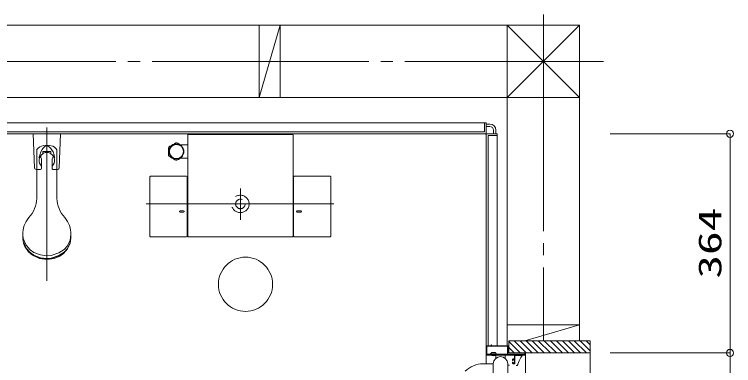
# Model space of a CAD drawing. Units: millimetres on the paper. Extents: x -305 to 305, y -152 to 152.
# Drawn here: x -162.6 to -102.9, y 46.1 to 75.2 of the extents above; entities that cross this region are included whole.
import ezdxf
from ezdxf.enums import TextEntityAlignment as Align

# ---------------------------------------------------------------- set-up
doc = ezdxf.new("R2010")
doc.units = ezdxf.units.MM
for name, pattern in [('DASHED2', [3, 2, -1]), ('LONG_CHAIN', [21, 18, -1, 1, -1]), ('LONG_DOUBLE_CHAIN', [21.8, 18, -1, 0.6, -0.6, 0.6, -1])]:
    doc.linetypes.add(name, pattern=pattern)
doc.layers.add('0-0_0', color=7, linetype='Continuous', lineweight=9)
doc.layers.add('0-1_VIEW0001', color=7, linetype='Continuous', lineweight=9)
doc.styles.add('ＭＳ ゴシック', font='')
doc.styles.get('ＭＳ ゴシック').set_extended_font_data('MS Gothic')

# ---------------------------------------------------------------- blocks, each defined once
blk = doc.blocks.new('_ORIGIN')
at = {"layer": '0-0_0'}
blk.add_line((0, 0), (-1, 0), dxfattribs=at)
blk.add_circle((0, 0), 0.5, dxfattribs=at)

msp = doc.modelspace()

# ---------------------------------------------------------------- linework, layer by layer
at = {"layer": '0-1_VIEW0001', "linetype": 'LONG_CHAIN'}
for p, q in [((-118.684, 75.229), (-118.684, 48.124)), ((-214.195, 71.323), (-113.684, 71.323)), ((-159.934, 65.848), (-159.934, 53.107)), ((-143.859, 58.188), (-143.859, 60.764)), ((-151.693, 59.493), (-136.098, 59.493))]:
    msp.add_line(p, q, dxfattribs=at)
at = {"layer": '0-1_VIEW0001'}
for p, q in [((-212.684, 74.323), (-115.684, 74.323)), ((-140.561, 74.323), (-142.311, 68.323)), ((-142.311, 74.323), (-142.311, 68.323)), ((-140.561, 74.323), (-140.561, 68.323)), ((-121.684, 74.323), (-115.684, 68.323)), ((-121.684, 68.323), (-115.685, 74.323)), ((-121.684, 74.323), (-121.684, 47.723)), ((-115.684, 74.323), (-115.684, 48.124)), ((-212.684, 68.323), (-115.684, 68.323)), ((-123.434, 66.223), (-203.434, 66.223)), ((-123.584, 65.473), (-123.584, 66.223)), ((-123.434, 65.348), (-123.434, 66.223)), ((-123.134, 66.123), (-123.434, 66.123)), ((-123.134, 65.923), (-123.434, 65.923)), ((-123.459, 65.323), (-203.409, 65.323)), ((-123.584, 65.473), (-203.284, 65.473)), ((-163.484, 65.323), (-123.584, 65.323)), ((-161.059, 65.323), (-159.934, 65.323)), ((-160.967, 62.495), (-161.059, 65.323)), ((-148.234, 65.22), (-148.234, 56.818)), ((-148.189, 65.269), (-148.184, 65.27)), ((-139.602, 65.268), (-148.116, 65.268)), ((-139.534, 65.27), (-139.529, 65.269)), ((-139.484, 56.818), (-139.484, 65.221)), ((-123.434, 65.298), (-123.434, 46.223)), ((-123.434, 65.173), (-123.434, 46.223)), ((-123.409, 65.323), (-122.534, 65.323)), ((-123.284, 65.173), (-122.534, 65.173)), ((-123.284, 65.173), (-123.284, 47.723)), ((-122.834, 65.623), (-122.834, 65.323)), ((-122.634, 65.623), (-122.634, 65.323)), ((-122.534, 65.323), (-122.534, 47.723)), ((-113.145, 65.323), (-103.184, 65.323)), ((-103.184, 47.723), (-103.184, 64.723)), ((-160.759, 64.001), (-160.759, 59.957)), ((-159.109, 59.957), (-159.109, 63.996)), ((-148.234, 64.393), (-148.876, 64.393)), ((-160.259, 63.845), (-159.934, 63.845)), ((-160.259, 63.845), (-160.259, 63.663)), ((-160.259, 63.845), (-160.259, 63.757)), ((-160.259, 63.845), (-159.609, 63.845)), ((-159.609, 63.845), (-159.934, 63.845)), ((-159.609, 63.845), (-159.609, 63.663)), ((-159.609, 63.845), (-159.609, 63.757)), ((-160.372, 63.25), (-160.372, 62.45)), ((-159.497, 63.25), (-159.497, 62.45)), ((-148.874, 63.293), (-148.234, 63.293)), ((-160.817, 62.35), (-160.472, 62.35)), ((-159.397, 62.35), (-159.051, 62.35)), ((-151.374, 56.818), (-151.374, 61.748)), ((-148.324, 61.798), (-151.324, 61.798)), ((-148.274, 61.748), (-148.274, 56.818)), ((-139.444, 56.818), (-139.444, 61.748)), ((-136.394, 61.798), (-139.394, 61.798)), ((-136.344, 56.818), (-136.344, 61.748)), ((-148.574, 58.913), (-148.874, 58.913)), ((-148.874, 58.813), (-148.574, 58.813)), ((-139.144, 58.913), (-138.844, 58.913)), ((-138.844, 58.813), (-139.144, 58.813)), ((-161.934, 56.944), (-161.934, 56.713)), ((-157.934, 56.713), (-157.934, 56.944)), ((-151.324, 56.768), (-148.324, 56.768)), ((-148.184, 56.768), (-139.534, 56.768)), ((-139.394, 56.768), (-136.394, 56.768)), ((-121.684, 49.448), (-115.684, 49.448)), ((-115.684, 49.448), (-120.225, 48.124)), ((-121.559, 48.124), (-121.559, 47.123)), ((-114.809, 48.124), (-121.559, 48.124)), ((-120.609, 47.124), (-121.559, 48.073)), ((-120.109, 47.124), (-121.109, 48.124)), ((-119.609, 47.124), (-120.609, 48.124)), ((-119.109, 47.124), (-120.109, 48.124)), ((-118.609, 47.124), (-119.609, 48.124)), ((-118.109, 47.124), (-119.109, 48.124)), ((-117.609, 47.124), (-118.609, 48.124)), ((-117.109, 47.124), (-118.109, 48.124)), ((-116.609, 47.124), (-117.609, 48.124)), ((-116.109, 47.124), (-117.109, 48.124)), ((-115.614, 47.124), (-116.614, 48.124)), ((-115.119, 47.124), (-116.119, 48.124)), ((-114.809, 47.308), (-115.624, 48.124)), ((-114.809, 47.803), (-115.129, 48.124)), ((-114.809, 7.524), (-114.809, 48.124)), ((-123.434, 47.673), (-123.434, 46.998)), ((-123.389, 47.663), (-123.389, 47.038)), ((-123.049, 47.723), (-123.384, 47.723)), ((-121.694, 47.678), (-123.374, 47.678)), ((-123.034, 47.788), (-123.034, 47.738)), ((-123.004, 47.798), (-123.024, 47.798)), ((-122.994, 47.738), (-122.994, 47.788)), ((-121.684, 47.723), (-122.979, 47.723)), ((-121.679, 47.038), (-121.679, 47.663)), ((-121.559, 47.735), (-121.649, 47.708)), ((-121.641, 47.698), (-121.559, 47.698)), ((-121.634, 47.038), (-121.634, 47.673)), ((-121.109, 47.124), (-121.559, 47.573)), ((-123.409, 46.973), (-121.114, 46.973)), ((-123.374, 47.023), (-121.694, 47.023)), ((-123.134, 46.973), (-123.134, 46.953)), ((-123.009, 47.123), (-123.068, 47.045)), ((-123.052, 46.988), (-123.052, 47.007)), ((-122.659, 47.173), (-123.009, 47.173)), ((-123.009, 47.173), (-123.009, 47.123)), ((-123.009, 47.123), (-122.659, 47.123)), ((-122.624, 46.898), (-122.624, 46.692)), ((-122.617, 46.988), (-122.617, 47.007)), ((-121.924, 46.948), (-122.574, 46.948)), ((-122.534, 46.973), (-122.534, 46.953)), ((-121.874, 46.898), (-121.874, 46.692)), ((-120.249, 47.023), (-121.619, 47.023)), ((-121.559, 47.124), (-114.809, 47.124)), ((-121.114, 46.623), (-121.199, 46.623)), ((-121.099, 46.958), (-121.099, 46.638)), ((-121.049, 46.273), (-121.049, 46.958)), ((-121.049, 46.923), (-120.437, 46.923)), ((-121.034, 46.973), (-120.199, 46.973)), ((-120.437, 46.923), (-120.434, 46.923)), ((-120.234, 47.108), (-120.234, 47.038)), ((-120.199, 47.123), (-120.219, 47.123)), ((-120.184, 46.988), (-120.184, 47.108)), ((-113.145, 47.123), (-103.184, 47.123)), ((-113.145, 47.123), (-103.184, 47.123)), ((-123.702, 46.223), (-122.849, 46.223)), ((-122.849, 46.223), (-122.849, 45.238)), ((-121.649, 46.223), (-121.649, 30.66)), ((-121.649, 46.123), (-121.574, 46.123)), ((-121.249, 46.573), (-121.249, 46.518)), ((-121.249, 46.338), (-121.249, 46.273)), ((-121.234, 46.503), (-121.214, 46.503)), ((-121.214, 46.353), (-121.234, 46.353)), ((-121.199, 46.518), (-121.199, 46.563)), ((-121.199, 46.293), (-121.199, 46.338)), ((-121.199, 46.223), (-121.099, 46.223)), ((-121.184, 46.578), (-121.114, 46.578)), ((-121.114, 46.278), (-121.184, 46.278)), ((-121.099, 46.563), (-121.099, 46.293)), ((-120.806, 46.182), (-120.806, 46.182)), ((-103.184, 9.123), (-103.184, 46.523))]:
    msp.add_line(p, q, dxfattribs=at)
for points in [[(-158.901, 62.495), (-158.809, 65.323), (-159.934, 65.323)], [(-148.189, 65.269), (-148.192, 65.269), (-148.196, 65.268), (-148.2, 65.267), (-148.203, 65.266), (-148.206, 65.264), (-148.21, 65.263), (-148.213, 65.261), (-148.216, 65.258), (-148.218, 65.256), (-148.221, 65.253), (-148.222, 65.252), (-148.223, 65.25), (-148.225, 65.249), (-148.226, 65.247), (-148.227, 65.246), (-148.228, 65.244), (-148.228, 65.243), (-148.229, 65.241), (-148.23, 65.239), (-148.231, 65.238), (-148.231, 65.236), (-148.232, 65.234), (-148.232, 65.232), (-148.233, 65.231), (-148.233, 65.229), (-148.234, 65.227), (-148.234, 65.225), (-148.234, 65.223), (-148.234, 65.221), (-148.234, 65.22)], [(-148.184, 65.27), (-148.116, 65.27), (-148.116, 65.268)], [(-139.602, 65.268), (-139.602, 65.27), (-139.534, 65.27)], [(-139.484, 65.22), (-139.484, 65.223), (-139.485, 65.227), (-139.485, 65.231), (-139.486, 65.234), (-139.487, 65.238), (-139.489, 65.241), (-139.491, 65.244), (-139.493, 65.247), (-139.495, 65.25), (-139.497, 65.253), (-139.498, 65.255), (-139.5, 65.256), (-139.501, 65.257), (-139.502, 65.258), (-139.504, 65.259), (-139.505, 65.261), (-139.507, 65.262), (-139.508, 65.263), (-139.51, 65.263), (-139.512, 65.264), (-139.513, 65.265), (-139.515, 65.266), (-139.517, 65.267), (-139.519, 65.267), (-139.52, 65.268), (-139.522, 65.268), (-139.524, 65.269), (-139.526, 65.269), (-139.528, 65.269), (-139.529, 65.269)], [(-149.221, 64.567), (-149.341, 64.497), (-149.471, 64.422), (-149.589, 64.354), (-149.708, 64.285), (-149.777, 64.246)], [(-148.827, 64.393), (-148.939, 64.458), (-149.058, 64.527), (-149.127, 64.567)], [(-160.759, 64.001), (-160.664, 64.131), (-160.509, 64.244), (-160.38, 64.302), (-160.191, 64.354), (-159.935, 64.378), (-159.682, 64.355), (-159.434, 64.28), (-159.293, 64.202), (-159.157, 64.075), (-159.109, 63.996)], [(-160.589, 63.331), (-160.576, 63.379), (-160.529, 63.552), (-160.444, 63.821), (-160.315, 64.012), (-160.258, 64.096)], [(-159.61, 64.096), (-159.713, 64.22), (-159.842, 64.313), (-159.934, 64.334), (-160.027, 64.313), (-160.114, 64.257), (-160.258, 64.096)], [(-159.279, 63.331), (-159.292, 63.379), (-159.34, 63.552), (-159.424, 63.821), (-159.554, 64.012), (-159.61, 64.096)], [(-149.824, 64.164), (-149.824, 64.088), (-149.824, 63.964), (-149.824, 63.837), (-149.824, 63.705), (-149.824, 63.577), (-149.824, 63.522)], [(-149.777, 63.441), (-149.657, 63.371), (-149.527, 63.296), (-149.409, 63.228), (-149.29, 63.16), (-149.221, 63.12)], [(-149.127, 63.12), (-149.007, 63.189), (-148.877, 63.264), (-148.827, 63.293)], [(-157.934, 56.944), (-158.009, 56.47), (-158.25, 56.001), (-158.502, 55.723), (-158.927, 55.433), (-159.57, 55.224), (-159.934, 55.194), (-160.476, 55.26), (-161.012, 55.47), (-161.33, 55.691), (-161.662, 56.063), (-161.901, 56.625), (-161.934, 56.944)], [(-157.934, 56.713), (-158.009, 56.24), (-158.25, 55.77), (-158.502, 55.493), (-158.927, 55.202), (-159.57, 54.993), (-159.934, 54.964), (-160.476, 55.03), (-161.012, 55.24), (-161.33, 55.461), (-161.662, 55.832), (-161.901, 56.395), (-161.934, 56.713)], [(-157.934, 56.689), (-158.009, 56.216), (-158.25, 55.746), (-158.502, 55.468), (-158.927, 55.178), (-159.57, 54.969), (-159.934, 54.94), (-160.476, 55.005), (-161.012, 55.216), (-161.33, 55.436), (-161.662, 55.808), (-161.901, 56.371), (-161.934, 56.689)], [(-158.006, 56.223), (-158.209, 55.77), (-158.564, 55.371), (-158.868, 55.163), (-159.321, 54.975), (-159.934, 54.89), (-160.538, 54.973), (-161.123, 55.237), (-161.452, 55.509), (-161.76, 55.952), (-161.862, 56.223)], [(-123.384, 47.723), (-123.419, 47.709), (-123.434, 47.673)], [(-123.374, 47.678), (-123.385, 47.674), (-123.389, 47.663)], [(-123.034, 47.738), (-123.038, 47.728), (-123.049, 47.723)], [(-123.024, 47.798), (-123.031, 47.795), (-123.034, 47.788)], [(-122.994, 47.788), (-122.997, 47.795), (-123.004, 47.798)], [(-122.979, 47.723), (-122.99, 47.728), (-122.994, 47.738)], [(-121.679, 47.663), (-121.683, 47.674), (-121.694, 47.678)], [(-121.634, 47.673), (-121.649, 47.709), (-121.684, 47.723)], [(-123.434, 46.998), (-123.427, 46.98), (-123.409, 46.973)], [(-120.184, 8.698), (-120.184, 46.948), (-123.434, 46.948), (-123.434, 46.223)], [(-123.389, 47.038), (-123.385, 47.028), (-123.374, 47.023)], [(-122.659, 47.173), (-122.659, 47.123), (-122.6, 47.045)], [(-121.694, 47.023), (-121.683, 47.028), (-121.679, 47.038)], [(-121.619, 47.023), (-121.63, 47.028), (-121.634, 47.038)], [(-121.199, 46.623), (-121.234, 46.609), (-121.249, 46.573)], [(-121.114, 46.973), (-121.103, 46.969), (-121.099, 46.958)], [(-121.099, 46.638), (-121.103, 46.628), (-121.114, 46.623)], [(-121.049, 46.958), (-121.045, 46.969), (-121.034, 46.973)], [(-120.806, 46.182), (-120.7, 46.471), (-120.554, 46.739), (-120.436, 46.9)], [(-120.436, 46.9), (-120.436, 46.9), (-120.435, 46.901), (-120.427, 46.908), (-120.425, 46.913), (-120.425, 46.917), (-120.426, 46.919), (-120.428, 46.921), (-120.431, 46.922), (-120.434, 46.923)], [(-120.234, 47.038), (-120.238, 47.028), (-120.249, 47.023)], [(-120.219, 47.123), (-120.23, 47.119), (-120.234, 47.108)], [(-120.184, 47.108), (-120.188, 47.119), (-120.199, 47.123)], [(-120.199, 46.973), (-120.188, 46.978), (-120.184, 46.988)], [(-121.249, 46.518), (-121.245, 46.508), (-121.234, 46.503)], [(-121.234, 46.353), (-121.245, 46.349), (-121.249, 46.338)], [(-121.249, 46.273), (-121.234, 46.238), (-121.199, 46.223)], [(-121.214, 46.503), (-121.203, 46.508), (-121.199, 46.518)], [(-121.199, 46.338), (-121.203, 46.349), (-121.214, 46.353)], [(-121.199, 46.563), (-121.195, 46.574), (-121.184, 46.578)], [(-121.184, 46.278), (-121.195, 46.283), (-121.199, 46.293)], [(-121.114, 46.578), (-121.103, 46.574), (-121.099, 46.563)], [(-121.099, 46.293), (-121.103, 46.283), (-121.114, 46.278)], [(-121.099, 46.223), (-121.064, 46.238), (-121.049, 46.273)], [(-120.806, 46.182), (-120.809, 46.173), (-120.817, 46.156)]]:
    msp.add_lwpolyline(points, dxfattribs=at)
for radius in [0.625, 0.586]:
    msp.add_circle((-149.174, 63.843), radius, dxfattribs=at)
at = {"layer": '0-1_VIEW0001', "linetype": 'DASHED2'}
for radius in [0.725, 0.395]:
    msp.add_circle((-143.859, 59.493), radius, dxfattribs=at)
at = {"layer": '0-1_VIEW0001', "linetype": 'LONG_DOUBLE_CHAIN'}
msp.add_circle((-143.434, 52.823), 2.25, dxfattribs=at)
at = {"layer": '0-1_VIEW0001'}
for centre, radius, start, end in [((-123.134, 65.623), 0.5, 0, 90), ((-123.134, 65.623), 0.3, 0, 90), ((-123.584, 65.173), 0.15, 0, 90), ((-123.459, 65.348), 0.025, 270, 0), ((-123.409, 65.298), 0.025, 90, 180), ((-149.174, 63.843), 0.725, 86.29156, 93.70844), ((-149.174, 63.843), 0.725, 146.29156, 153.70844), ((-159.934, 63.103), 0.647, 120.12781, 227.49336), ((-159.934, 63.545), 0.527, 186.69219, 213.9645), ((-160.209, 63.757), 0.05, 179.99901, 293.66901), ((-159.934, 63.13), 0.635, 66.33, 113.668), ((-159.659, 63.757), 0.05, 246.33, 359.99899), ((-159.934, 63.103), 0.647, 312.50664, 59.8722), ((-159.934, 63.545), 0.527, 326.0355, 353.30781), ((-149.174, 63.843), 0.725, 206.29156, 213.70844), ((-149.174, 63.843), 0.725, 266.29156, 273.70844), ((-160.817, 62.5), 0.15, 181.85924, 263.59563), ((-160.472, 62.45), 0.1, 270, 0), ((-159.397, 62.45), 0.1, 179.99999, 270), ((-159.051, 62.5), 0.15, 276.40458, 358.14077), ((-151.324, 61.748), 0.05, 90, 180), ((-148.324, 61.748), 0.05, 0, 90), ((-139.394, 61.748), 0.05, 90, 180), ((-136.394, 61.748), 0.05, 359.99997, 90), ((-163.267, 60.058), 2.5, 317.34318, 357.6964), ((-156.601, 60.058), 2.5, 182.30366, 222.65686), ((-148.874, 58.863), 0.05, 90, 270), ((-148.574, 58.863), 0.05, 270, 90), ((-139.144, 58.863), 0.05, 90, 270), ((-138.844, 58.863), 0.05, 270, 90), ((-159.81, 56.988), 2.125, 139.64678, 181.19028), ((-160.059, 56.988), 2.125, 358.80972, 40.3532), ((-151.324, 56.818), 0.05, 180, 270), ((-148.324, 56.818), 0.05, 270, 0), ((-148.184, 56.818), 0.05, 180, 270), ((-139.534, 56.818), 0.05, 270, 0), ((-139.394, 56.818), 0.05, 180, 270), ((-136.394, 56.818), 0.05, 270, 359.99997), ((-123.109, 46.953), 0.025, 180, 257.57603), ((-122.834, 48.201), 1.303, 257.57603, 282.42397), ((-123.057, 47.036), 0.015, 142.83915, 250.52878), ((-123.067, 46.988), 0.015, 270, 0), ((-123.067, 47.007), 0.015, 0, 70.52878), ((-122.249, 46.223), 0.6, 0, 180), ((-122.574, 46.898), 0.05, 90, 180), ((-122.602, 47.007), 0.015, 109.47122, 180), ((-122.602, 46.988), 0.015, 180, 270), ((-122.612, 47.036), 0.015, 289.47122, 37.16085), ((-122.559, 46.953), 0.025, 282.42397, 0), ((-121.924, 46.898), 0.05, 0, 90), ((-123.702, 44.173), 2.05, 90, 135.77987), ((-121.574, 46.073), 0.05, 0, 90), ((-120.95, 46.22), 0.147, 268.46264, 334.21307)]:
    msp.add_arc(centre, radius, start, end, dxfattribs=at)

# ---------------------------------------------------------------- block references
at = {"layer": '0-1_VIEW0001', "xscale": 0.6, "yscale": 0.6}
for p, rotation in [((-103.184, 65.323), 90), ((-103.184, 47.123), 270), ((-103.184, 47.123), 90)]:
    msp.add_blockref('_ORIGIN', p, dxfattribs=dict(at, rotation=rotation))

# ---------------------------------------------------------------- texts
at = {"layer": '0-1_VIEW0001', "style": 'ＭＳ ゴシック', "width": 1.5}
msp.add_text('364', height=1.921, rotation=90, dxfattribs=at).set_placement((-103.323, 53.297), align=Align.BOTTOM_LEFT)

doc.saveas('drawing.dxf')
